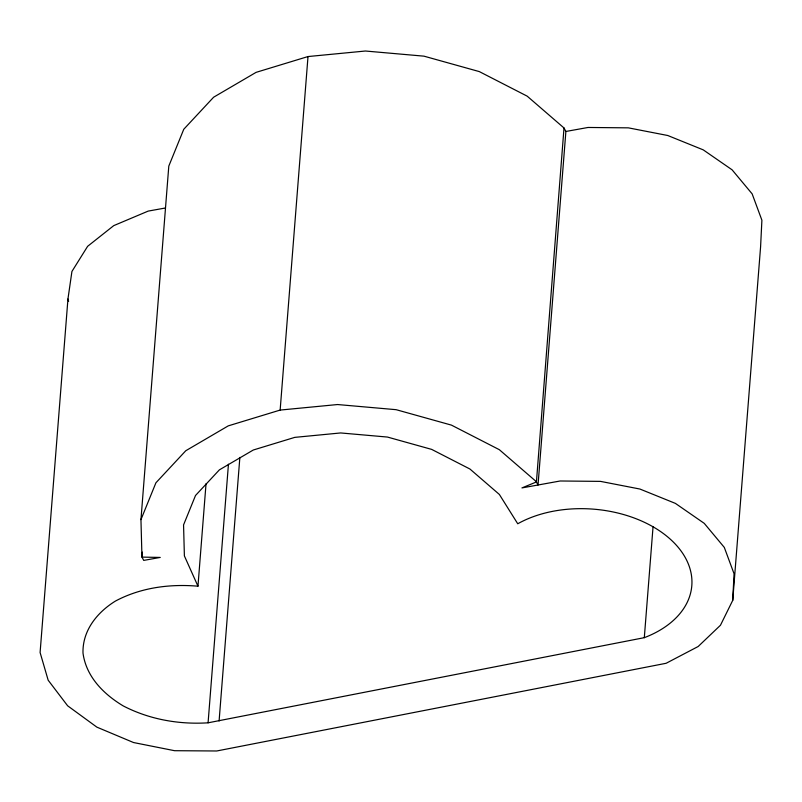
<?xml version="1.0" encoding="UTF-8"?>
<svg xmlns="http://www.w3.org/2000/svg" width="802" height="802" viewBox="0 0 802 802"><rect width="100%" height="100%" fill="white"/><g stroke="black" fill="none" stroke-linecap="round" stroke-linejoin="round"><path stroke-width="1.2" d="M165.423 207.989L148.19 211.096L113.754 225.623L87.629 246.314L71.929 271.457L67.949 299.006L40.1 652.527L48.17 680.216L67.629 705.79L96.872 727.143L133.523 742.532L174.565 750.702L216.73 750.983L666.121 663.284L698.181 646.502L720.467 625.239L732.737 600.357L734.051 573.741L724.306 547.405L704.246 523.355L675.394 503.385L639.916 489.04L600.518 481.38L560.177 480.989L521.942 487.917L536.428 481.942L538.032 484.999L565.881 131.468L564.006 127.979L527.175 96.15L479.295 71.589L423.977 56.16L365.411 51.017L308.008 56.551L256.099 72.35L213.623 97.212L183.768 129.262L168.801 166.094L140.951 519.616L141.964 557.109L143.728 560.397L160.24 557.43L141.964 557.109L142.355 552.117M197.964 586.192L184.39 555.926L183.558 524.909L195.518 495.486L219.367 469.872L253.312 450.002L294.785 437.371L340.66 432.95L387.466 437.06L431.666 449.391L469.932 469.02L499.365 494.453L517.741 523.776A104.1 68.521 4.5 0 1 670.282 539.165A104.1 68.521 4.5 0 1 644.307 637.67L208.079 722.813C178.816 724.657 149.362 719.444 123.217 705.91C103.608 694.161 86.115 676.657 82.997 653.049C82.365 630.613 97.152 612.327 115.448 601.059C140.741 587.575 169.653 583.776 197.964 586.192L206.034 483.756M208.079 722.813L228.45 464.218M219.096 721.008L239.858 457.421M140.951 519.616L155.919 482.794L185.773 450.744L228.249 425.872L280.149 410.073L308.008 56.551M536.428 481.942L564.006 127.979M644.307 637.67L653.069 526.493M732.737 600.357L760.587 246.826L761.9 220.209L752.156 193.883L732.096 169.823L703.244 149.864L667.765 135.508L628.367 127.849L588.026 127.468L565.881 131.468M280.149 410.073L337.562 404.539L396.128 409.682L451.446 425.12L499.325 449.681L536.157 481.511M67.949 299.006L68.621 301.311"/></g></svg>
